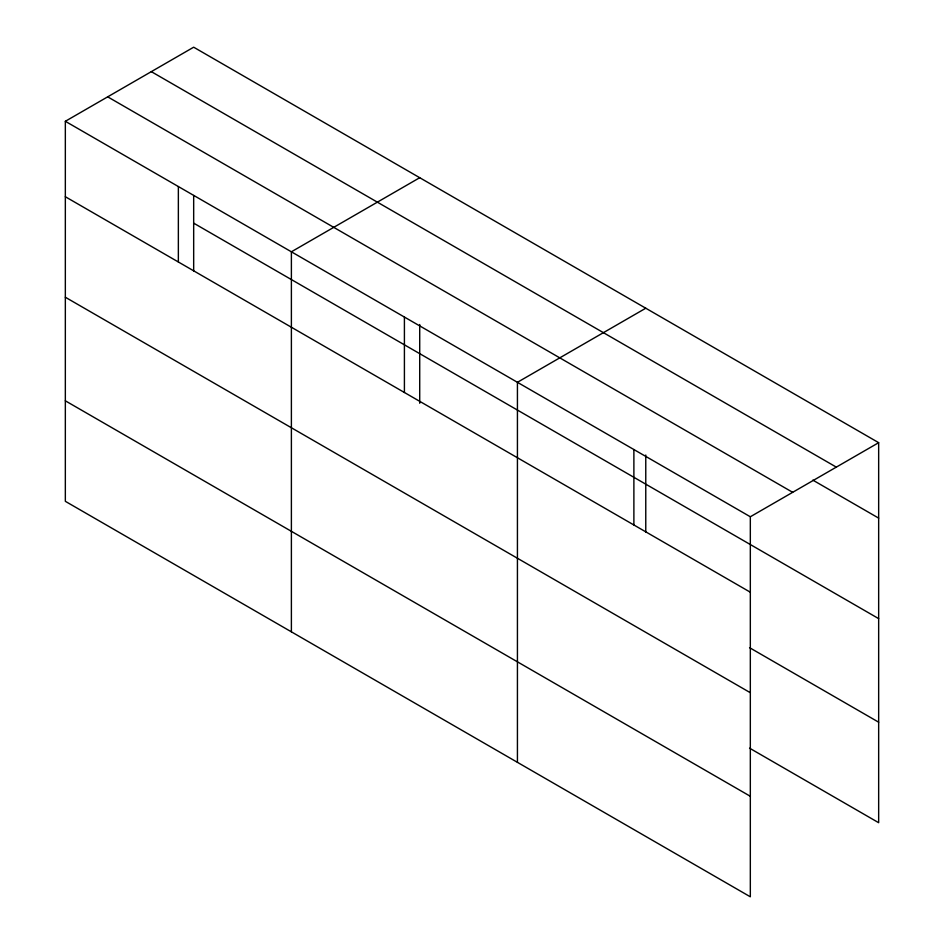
<?xml version="1.0" encoding="UTF-8"?>
<svg xmlns="http://www.w3.org/2000/svg" width="944" height="944" viewBox="0 0 944 944"><rect width="100%" height="100%" fill="white"/><g stroke="black" fill="none" stroke-linecap="round" stroke-linejoin="round"><path stroke-width="1.42" d="M193.673 271.282L193.673 195.479M419.714 324.524L419.714 403.253M645.767 455.032L645.767 532.298M750.327 692.719L750.327 516.769L65.337 121.292L65.337 501.323L750.327 896.8L750.327 692.719L65.337 297.242M749.56 748.167L878.663 822.708L878.663 442.677L193.673 47.2L65.337 121.292M419.714 177.708L291.389 251.8L291.389 631.831M645.767 308.216L517.43 382.308L517.43 762.339M750.327 516.769L878.663 442.677M151.323 71.65L836.313 467.127M812.843 480.118L878.663 518.114M107.687 96.843L792.677 492.32M193.673 223.15L878.663 618.627M65.337 196.73L750.327 592.207M749.56 647.655L878.663 722.195M65.337 400.811L750.327 796.288M633.884 449.533L633.884 524.97M404.41 317.054L404.41 392.492M178.357 186.546L178.357 261.984"/></g></svg>
